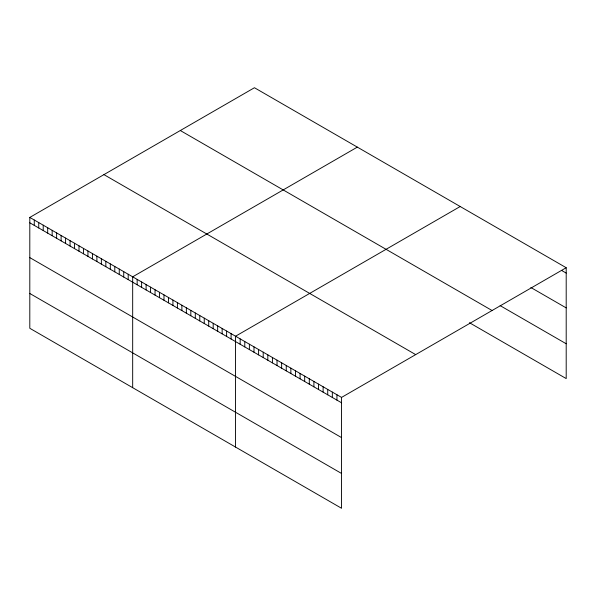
<?xml version="1.0" encoding="UTF-8"?>
<svg xmlns="http://www.w3.org/2000/svg" width="596" height="596" viewBox="0 0 596 596"><rect width="100%" height="100%" fill="white"/><g stroke="black" fill="none" stroke-linecap="round" stroke-linejoin="round"><path stroke-width="0.89" d="M29.8 217.421L341.553 397.413L341.553 508.276L29.8 328.284L29.8 217.421L254.447 87.724L566.2 267.716L566.2 378.579L469.425 322.704M357.324 147.123L132.677 276.82L132.677 387.683M460.201 206.514L235.554 336.219L235.554 447.082M341.553 397.413L566.2 267.716M561.588 270.428L566.2 273.095M530.865 287.503L566.2 307.901M500.141 305.629L566.2 343.765M180.312 130.524L492.065 310.516M103.935 174.621L415.688 354.613M29.8 222.8L341.553 402.792M29.8 257.614L341.553 437.598M29.8 293.478L341.553 473.462M336.941 394.753L336.941 400.132M332.337 392.093L332.337 397.465M327.725 389.426L327.725 394.805M323.121 386.767L323.121 392.146M318.51 384.107L318.51 389.486M313.898 381.447L313.898 386.826M309.294 378.788L309.294 384.167M304.683 376.128L304.683 381.507M300.079 373.469L300.079 378.84M295.467 370.801L295.467 376.18M290.863 368.142L290.863 373.521M286.251 365.482L286.251 370.861M281.64 362.822L281.64 368.201M277.036 360.163L277.036 365.542M272.424 357.503L272.424 362.882M267.82 354.844L267.82 360.215M263.209 352.176L263.209 357.555M258.597 349.517L258.597 354.896M253.993 346.857L253.993 352.236M249.381 344.197L249.381 349.576M244.777 341.538L244.777 346.917M240.166 338.878L240.166 344.257M231.084 333.633L231.084 339.012M226.614 331.048L226.614 336.427M222.137 328.47L222.137 333.849M217.667 325.885L217.667 331.264M213.189 323.3L213.189 328.679M208.719 320.723L208.719 326.101M204.249 318.137L204.249 323.516M199.772 315.552L199.772 320.931M195.302 312.975L195.302 318.353M190.824 310.389L190.824 315.768M186.354 307.812L186.354 313.183M181.884 305.226L181.884 310.605M177.407 302.641L177.407 308.02M172.937 300.064L172.937 305.443M168.459 297.478L168.459 302.857M163.989 294.893L163.989 300.272M159.519 292.316L159.519 297.695M155.042 289.731L155.042 295.109M150.572 287.145L150.572 292.524M146.094 284.568L146.094 289.947M141.624 281.983L141.624 287.361M137.154 279.405L137.154 284.776M128.207 274.235L128.207 279.613M123.73 271.657L123.73 277.036M119.26 269.072L119.26 274.451M114.79 266.486L114.79 271.865M110.312 263.909L110.312 269.288M105.842 261.324L105.842 266.703M101.365 258.738L101.365 264.117M96.895 256.161L96.895 261.54M92.425 253.576L92.425 258.955M87.947 250.998L87.947 256.369M83.477 248.413L83.477 253.792M79 245.828L79 251.207M74.53 243.25L74.53 248.629M70.06 240.665L70.06 246.044M65.582 238.08L65.582 243.459M61.112 235.502L61.112 240.881M56.635 232.917L56.635 238.296M52.165 230.332L52.165 235.711M47.695 227.754L47.695 233.133M43.217 225.169L43.217 230.548M38.747 222.584L38.747 227.963M34.27 220.006L34.27 225.385"/></g></svg>
